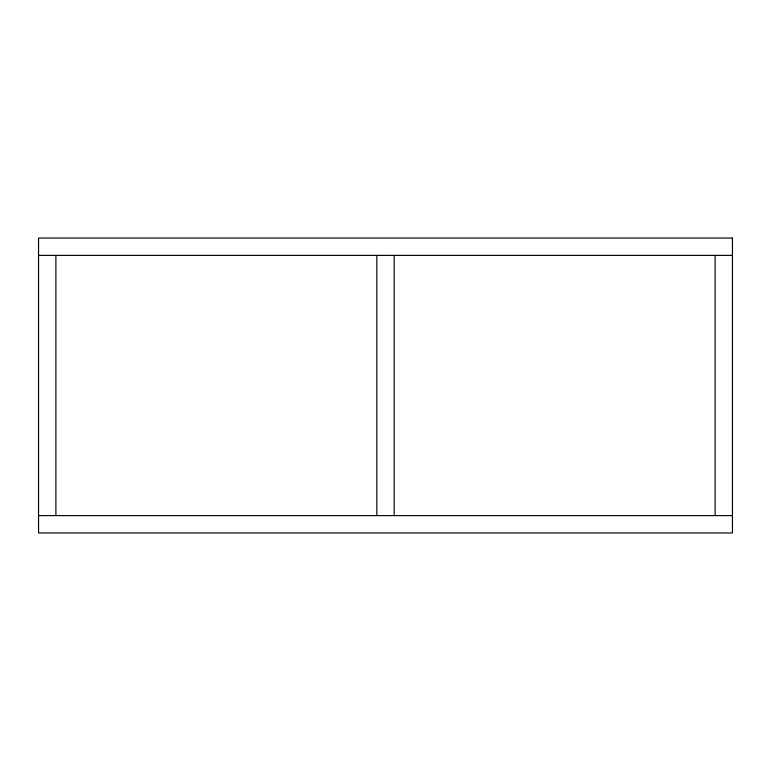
<?xml version="1.0" encoding="UTF-8"?>
<svg xmlns="http://www.w3.org/2000/svg" width="771" height="771" viewBox="0 0 771 771"><rect width="100%" height="100%" fill="white"/><g stroke="black" fill="none" stroke-linecap="round" stroke-linejoin="round"><path stroke-width="1.16" d="M38.55 255.394L732.45 255.394M38.55 515.606L732.45 515.606M715.102 255.394L715.102 515.606M394.174 255.394L394.174 515.606M376.826 255.394L376.826 515.606M55.898 255.394L55.898 515.606M732.45 238.046L38.55 238.046L38.55 532.954L732.45 532.954L732.45 238.046"/></g></svg>
